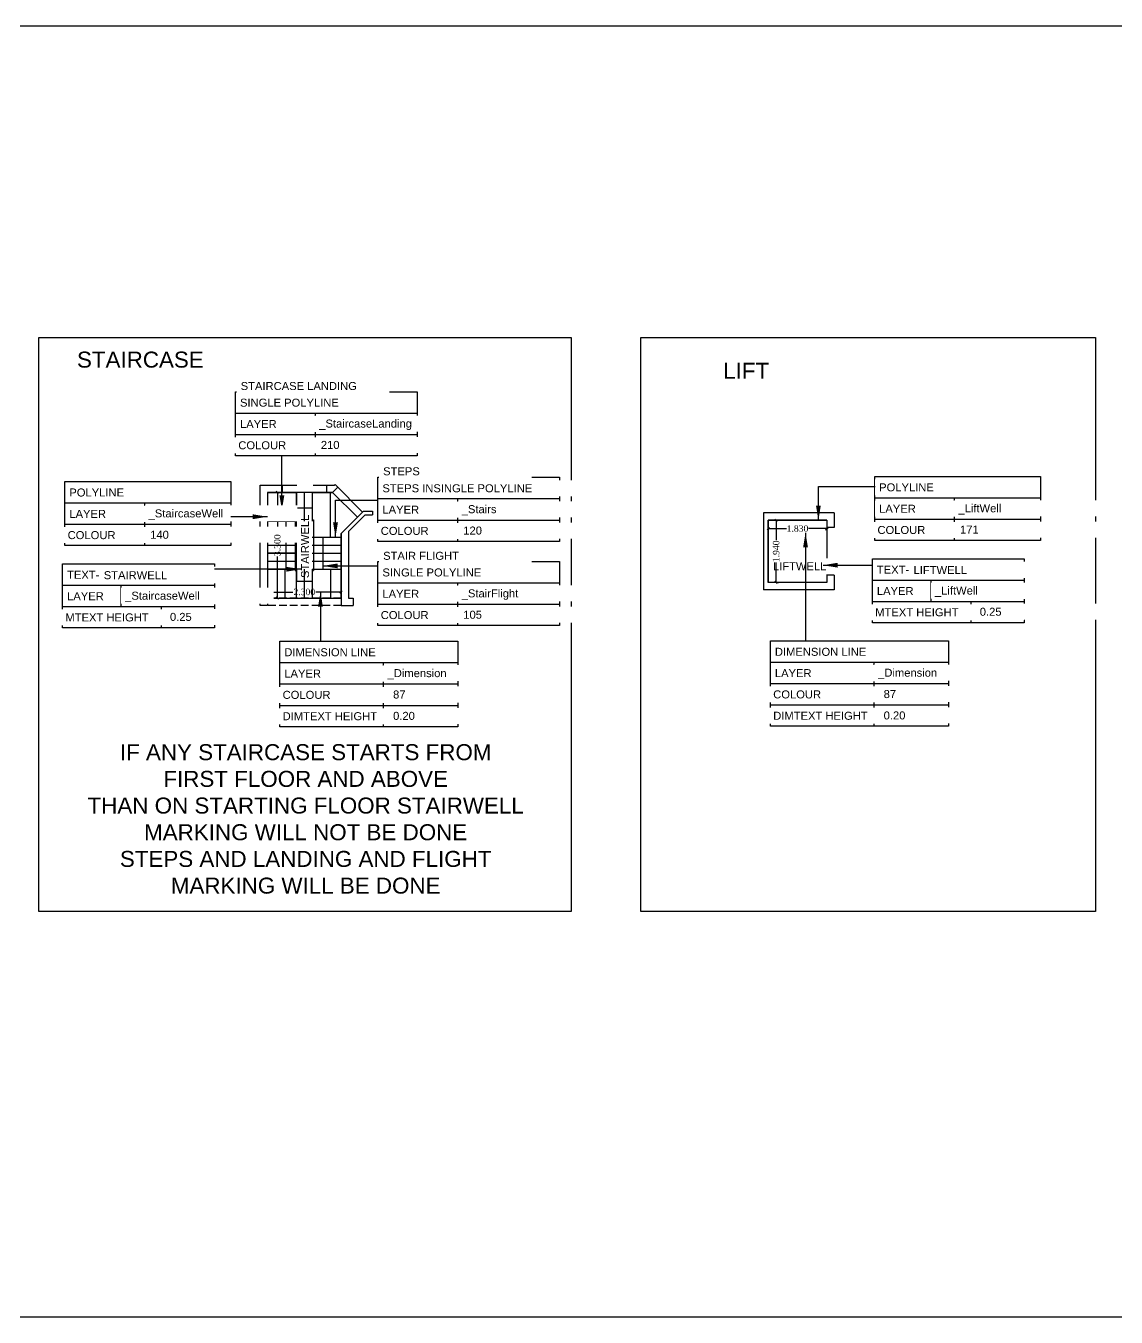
# Model space of a CAD drawing. Header units: metres. Extents: x 180 to 389, y -165 to 195.
# Drawn here: x 271.79 to 305.84, y 100.17 to 140.5 of the extents above; entities that cross this region are included whole.
import ezdxf

# ---------------------------------------------------------------- set-up
doc = ezdxf.new("R2010")
doc.units = ezdxf.units.M
doc.header["$LTSCALE"] = 2
doc.header["$MEASUREMENT"] = 0
doc.linetypes.add('ACAD_ISO02W100', pattern=[15, 12, -3])
for name, color, linetype in [('_Dimension', 87, 'Continuous'), ('_LiftWell', 171, 'Continuous'), ('_Room', 72, 'Continuous'), ('_StaircaseLanding', 210, 'Continuous'), ('_StaircaseWell', 140, 'Continuous'), ('_StairFlight', 105, 'Continuous'), ('_Stairs', 120, 'Continuous')]:
    doc.layers.add(name, color=color, linetype=linetype)
doc.styles.add('DRAWING', font='times.ttf', dxfattribs={"height": 0.2})
doc.styles.get("Standard").update_dxf_attribs({"font": 'arial.ttf'})
doc.dimstyles.new('Copy of DRAWING', dxfattribs={"dimtxt": 0.2, "dimasz": 0.46, "dimexe": 0.076, "dimexo": 0.3, "dimgap": 0.037, "dimtad": 0, "dimdec": 3, "dimzin": 0, "dimdsep": 46, "dimtxsty": 'DRAWING', "dimblk": 'ARCHTICK', "dimtsz": 0.037, "dimcen": 0.09, "dimclre": 256, "dimclrt": 256, "dimadec": 0, "dimazin": 0, "dimtfac": 1, "dimtdec": 3, "dimtix": 1, "dimtofl": 0, "dimtmove": 2, "dimatfit": 3, "dimfxl": 1, "dimtolj": 1, "dimtzin": 0, "dimarcsym": 0})
doc.dimstyles.new('DRAWING', dxfattribs={"dimtxt": 0.2, "dimasz": 0.076, "dimexe": 0.076, "dimexo": 0.3, "dimgap": 0.037, "dimtad": 0, "dimdec": 3, "dimzin": 0, "dimdsep": 46, "dimtxsty": 'DRAWING', "dimblk": 'ARCHTICK', "dimtsz": 0.037, "dimcen": 0.09, "dimclre": 256, "dimclrt": 256, "dimadec": 0, "dimazin": 0, "dimtfac": 1, "dimtdec": 3, "dimtix": 1, "dimtofl": 0, "dimtmove": 2, "dimatfit": 3, "dimfxl": 1, "dimtolj": 1, "dimtzin": 0, "dimarcsym": 0})

# ---------------------------------------------------------------- blocks, each defined once
blk = doc.blocks.new('*D214')
at = {"layer": '_Dimension', "color": 0, "linetype": 'ByBlock', "lineweight": -2, "ltscale": 0.01}
for p, q in [((279.681, 125.892), (279.607, 125.966)), ((279.644, 125.929), (279.644, 124.637)), ((279.644, 122.629), (279.644, 123.921)), ((279.607, 122.666), (279.681, 122.592))]:
    blk.add_line(p, q, dxfattribs=at)
at = {"layer": '_Dimension', "linetype": 'ByBlock', "lineweight": -2, "ltscale": 0.01}
for p, q in [((279.636, 125.929), (279.72, 125.929)), ((279.636, 122.629), (279.72, 122.629))]:
    blk.add_line(p, q, dxfattribs=at)
at = {"layer": 'Defpoints', "color": 0, "ltscale": 0.01}
for p in [(279.336, 125.929), (279.336, 122.629), (279.644, 122.629)]:
    blk.add_point(p, dxfattribs=at)
at = {"layer": '_Dimension', "ltscale": 0.01, "insert": (279.644, 124.279), "char_height": 0.2, "attachment_point": 5, "rotation": 90, "style": 'DRAWING'}
blk.add_mtext('\\A1;3.300', dxfattribs=at)
blk = doc.blocks.new('_ArchTick')
blk = doc.blocks.new('*D215')
at = {"layer": '_Dimension', "color": 0, "linetype": 'ByBlock', "lineweight": -2, "ltscale": 0.01}
for p, q in [((279.373, 122.854), (279.299, 122.78)), ((279.336, 122.817), (280.125, 122.817)), ((281.636, 122.817), (280.847, 122.817)), ((281.599, 122.78), (281.673, 122.854))]:
    blk.add_line(p, q, dxfattribs=at)
at = {"layer": '_Dimension', "linetype": 'ByBlock', "lineweight": -2, "ltscale": 0.01}
for p, q in [((279.336, 122.929), (279.336, 122.893)), ((281.636, 122.929), (281.636, 122.893))]:
    blk.add_line(p, q, dxfattribs=at)
at = {"layer": 'Defpoints', "color": 0, "ltscale": 0.01}
for p in [(279.336, 122.629), (281.636, 122.817), (281.636, 122.629)]:
    blk.add_point(p, dxfattribs=at)
at = {"layer": '_Dimension', "ltscale": 0.01, "insert": (280.486, 122.817), "char_height": 0.2, "attachment_point": 5, "style": 'DRAWING'}
blk.add_mtext('\\A1;2.300', dxfattribs=at)
blk = doc.blocks.new('*D228')
at = {"layer": '_Dimension', "color": 0, "linetype": 'ByBlock', "lineweight": -2}
for p, q in [((295.009, 124.835), (294.935, 124.761)), ((294.972, 124.798), (295.541, 124.798)), ((296.802, 124.798), (296.234, 124.798)), ((296.765, 124.761), (296.839, 124.835))]:
    blk.add_line(p, q, dxfattribs=at)
at = {"layer": '_Dimension', "linetype": 'ByBlock', "lineweight": -2}
for p, q in [((294.972, 124.757), (294.972, 124.722)), ((296.802, 124.757), (296.802, 124.722))]:
    blk.add_line(p, q, dxfattribs=at)
at = {"layer": 'Defpoints', "color": 0, "ltscale": 0.01}
for p in [(294.972, 125.057), (296.802, 125.057), (296.802, 124.798)]:
    blk.add_point(p, dxfattribs=at)
at = {"layer": '_Dimension', "lineweight": -2, "ltscale": 0.01, "insert": (295.887, 124.798), "char_height": 0.2, "attachment_point": 5, "style": 'DRAWING'}
blk.add_mtext('\\A1;1.830', dxfattribs=at)
blk = doc.blocks.new('*D229')
at = {"layer": '_Dimension', "color": 0, "linetype": 'ByBlock', "lineweight": -2}
for p, q in [((295.256, 125.02), (295.182, 125.094)), ((295.219, 125.057), (295.219, 124.434)), ((295.219, 123.117), (295.219, 123.74)), ((295.182, 123.154), (295.256, 123.08))]:
    blk.add_line(p, q, dxfattribs=at)
at = {"layer": '_Dimension', "linetype": 'ByBlock', "lineweight": -2}
for p, q in [((295.272, 125.057), (295.295, 125.057)), ((295.272, 123.117), (295.295, 123.117))]:
    blk.add_line(p, q, dxfattribs=at)
at = {"layer": 'Defpoints', "color": 0, "ltscale": 0.01}
for p in [(294.972, 125.057), (294.972, 123.117), (295.219, 123.117)]:
    blk.add_point(p, dxfattribs=at)
at = {"layer": '_Dimension', "lineweight": -2, "ltscale": 0.01, "insert": (295.219, 124.087), "char_height": 0.2, "attachment_point": 5, "rotation": 90, "style": 'DRAWING'}
blk.add_mtext('\\A1;1.940', dxfattribs=at)

msp = doc.modelspace()

# ---------------------------------------------------------------- linework, layer by layer
at = {"ltscale": 0.01}
for p, q in [((278.3389, 128.4065), (284.0061, 128.4065)), ((279.1059, 126.1586), (279.7959, 126.1586)), ((279.1059, 122.3986), (279.1059, 126.1586)), ((279.3359, 125.9286), (279.3359, 122.3986)), ((279.3359, 125.9286), (279.7959, 125.9286)), ((279.7959, 126.1586), (279.7959, 125.9286)), ((279.7959, 126.1586), (281.1759, 126.1586)), ((279.7959, 125.9286), (281.1759, 125.9286)), ((280.2359, 125.9286), (280.2359, 122.6286)), ((280.2359, 125.9286), (280.2359, 122.6286)), ((280.4859, 125.9286), (280.4859, 125.0286)), ((280.7359, 125.9286), (280.7359, 125.0286)), ((281.1759, 126.1586), (281.4332, 126.1586)), ((281.1759, 126.1586), (281.1759, 125.9286)), ((281.1759, 125.9286), (281.3659, 125.9286)), ((281.3659, 125.9286), (281.5285, 126.0913)), ((281.3659, 125.9286), (282.1437, 125.1508)), ((281.4332, 126.1586), (281.4472, 126.1726)), ((281.4472, 126.1726), (282.3063, 125.3135)), ((273.0096, 125.6007), (278.1899, 125.6007)), ((282.7865, 125.7324), (288.4536, 125.7324)), ((298.297, 125.7612), (303.4773, 125.7612)), ((279.3359, 125.0286), (280.7359, 125.0286)), ((280.1959, 125.0686), (280.7759, 125.0686)), ((280.1959, 125.0686), (280.1959, 123.4886)), ((280.2159, 125.0486), (280.7559, 125.0486)), ((280.2159, 125.0486), (280.2159, 123.5086)), ((280.7359, 125.0286), (280.7359, 122.6286)), ((280.7559, 125.0486), (280.7559, 123.5086)), ((280.7759, 125.0686), (280.7759, 123.4886)), ((281.6359, 124.643), (282.3365, 125.3436)), ((281.8659, 124.7104), (282.3841, 125.2286)), ((282.3365, 125.3436), (282.6159, 125.3436)), ((282.3841, 125.2286), (282.6159, 125.2286)), ((282.6159, 125.3436), (282.6159, 125.2286)), ((282.7865, 125.0651), (288.4536, 125.0651)), ((298.297, 125.0939), (303.4773, 125.0939)), ((273.0096, 124.9334), (278.1899, 124.9334)), ((279.3359, 124.7786), (280.2359, 124.7786)), ((281.6359, 124.643), (281.6359, 122.3986)), ((281.8659, 124.7104), (281.8659, 122.6286)), ((279.3359, 124.5286), (280.2359, 124.5286)), ((279.3359, 124.2786), (280.2359, 124.2786)), ((280.7359, 124.5286), (281.6359, 124.5286)), ((280.7359, 124.2786), (281.6359, 124.2786)), ((279.3359, 124.0286), (280.2359, 124.0286)), ((280.7359, 124.0286), (281.6359, 124.0286)), ((279.3359, 123.7786), (280.2359, 123.7786)), ((279.3359, 123.5286), (281.6359, 123.5286)), ((280.1959, 123.4886), (280.7759, 123.4886)), ((280.2159, 123.5086), (280.7559, 123.5086)), ((280.4859, 123.5286), (280.4859, 122.6286)), ((280.7359, 123.7786), (281.6359, 123.7786)), ((272.9393, 123.0301), (277.6767, 123.0301)), ((282.7865, 123.1036), (288.4536, 123.1036)), ((281.8659, 122.6286), (282.0159, 122.6286)), ((282.0159, 122.6286), (282.0159, 122.3986)), ((272.9393, 122.3628), (277.6767, 122.3628)), ((276.0125, 122.3628), (276.0125, 121.6955)), ((279.3359, 122.3986), (279.1059, 122.3986)), ((281.6359, 122.3986), (282.0159, 122.3986)), ((282.7865, 122.4363), (288.4536, 122.4363)), ((298.2267, 122.5233), (302.9641, 122.5233)), ((301.2999, 122.5233), (301.2999, 121.856)), ((279.723, 120.6117), (285.2781, 120.6117)), ((295.0416, 120.6254), (300.5968, 120.6254)), ((279.723, 119.9444), (285.2781, 119.9444)), ((295.0416, 119.9581), (300.5968, 119.9581))]:
    msp.add_line(p, q, dxfattribs=at)
at = {"linetype": 'Continuous', "lineweight": -2}
for p, q in [((297.0323, 125.2871), (294.8223, 125.2871)), ((294.8223, 125.2871), (294.8223, 122.8871)), ((296.8023, 125.0571), (294.9723, 125.0571)), ((294.9723, 125.0571), (294.9723, 123.1171)), ((296.8023, 125.0571), (296.8023, 124.8271)), ((297.0323, 125.2871), (297.0323, 124.8271)), ((297.0323, 124.8271), (296.8023, 124.8271)), ((296.8023, 123.1171), (294.9723, 123.1171)), ((296.8023, 123.3471), (296.8023, 123.1171)), ((297.0323, 123.3471), (296.8023, 123.3471)), ((297.0323, 123.3471), (297.0323, 122.8871)), ((297.0323, 122.8871), (294.8223, 122.8871))]:
    msp.add_line(p, q, dxfattribs=at)
at = {"linetype": 'ACAD_ISO02W100', "ltscale": 0.01}
for p, q in [((281.6359, 122.6286), (279.3359, 122.6286)), ((281.6359, 122.3986), (279.3359, 122.3986))]:
    msp.add_line(p, q, dxfattribs=at)
at = {"ltscale": 0.01}
for points in [[(180.407, 140.5), (389.0953, 140.5), (389.0953, 100.1689), (180.407, 100.1689)], [(273.0096, 126.268), (278.1899, 126.268), (278.1899, 124.2661), (273.0096, 124.2661)], [(282.7865, 126.3997), (288.4536, 126.3997), (288.4536, 124.3978), (282.7865, 124.3978)], [(298.297, 126.4285), (303.4773, 126.4285), (303.4773, 124.4266), (298.297, 124.4266)], [(272.9393, 123.6974), (277.6767, 123.6974), (277.6767, 121.6955), (272.9393, 121.6955)], [(282.7865, 123.7709), (288.4536, 123.7709), (288.4536, 121.769), (282.7865, 121.769)], [(279.723, 121.279), (285.2781, 121.279), (285.2781, 118.6098), (279.723, 118.6098)], [(295.0416, 121.2927), (300.5968, 121.2927), (300.5968, 118.6235), (295.0416, 118.6235)]]:
    msp.add_lwpolyline(points, close=True, dxfattribs=at)
at = {"layer": '_LiftWell', "linetype": 'Continuous', "lineweight": -2}
msp.add_lwpolyline([(294.9723, 125.0571), (296.8023, 125.0571), (296.8023, 123.1171), (294.9723, 123.1171)], close=True, dxfattribs=at)
at = {"layer": '_Room', "ltscale": 0.01}
msp.add_line((282.3063, 125.3135), (282.3365, 125.3436), dxfattribs=at)
at = {"layer": '_StaircaseLanding', "ltscale": 0.01}
for points in [[(281.3024, 124.5286), (281.3024, 125.9286)], [(279.8827, 123.5286), (279.8827, 122.6286)], [(281.3024, 123.5286), (281.3024, 122.6286)]]:
    msp.add_lwpolyline(points, dxfattribs=at)
at = {"layer": '_StairFlight', "ltscale": 0.01}
for points in [[(279.9119, 125.0286), (279.9119, 123.5286)], [(281.0643, 124.5286), (281.0643, 123.5286)]]:
    msp.add_lwpolyline(points, dxfattribs=at)

# ---------------------------------------------------------------- dimensions: what is measured, and where the dimension line sits
at = {"layer": '_Dimension', "ltscale": 0.01}
dim = msp.add_linear_dim(base=(279.6444, 122.6286), p1=(279.3359, 125.9286), p2=(279.3359, 122.6286), angle=90, dimstyle='DRAWING', dxfattribs=at)
dim.commit()
dim.dimension.update_dxf_attribs({"geometry": '*D214', "text_midpoint": (279.6444, 124.2786)})
at = {"layer": '_Dimension', "linetype": 'Continuous', "lineweight": -2}
dim = msp.add_linear_dim(base=(296.8023, 124.7983), p1=(294.9723, 125.0571), p2=(296.8023, 125.0571), dimstyle='DRAWING', dxfattribs=at)
dim.commit()
dim.dimension.update_dxf_attribs({"geometry": '*D228', "text_midpoint": (295.8873, 124.7983)})

# ---------------------------------------------------------------- next in the draw order: texts
at = {"layer": '_LiftWell', "linetype": 'Continuous', "lineweight": -2, "insert": (295.1195, 123.747), "char_height": 0.25, "width": 4.517248, "attachment_point": 1, "bg_fill": 2}
msp.add_mtext('LIFTWELL', dxfattribs=at)
at = {"layer": '_StaircaseWell', "ltscale": 0.01, "insert": (280.3838, 123.2533), "char_height": 0.25, "width": 4.517248, "attachment_point": 1, "rotation": 90, "bg_fill": 2}
msp.add_mtext('STAIRWELL', dxfattribs=at)

# ---------------------------------------------------------------- next in the draw order: linework, layer by layer
at = {"ltscale": 0.01}
for p, q in [((278.3389, 127.7392), (284.0061, 127.7392)), ((298.2267, 123.1906), (302.9641, 123.1906))]:
    msp.add_line(p, q, dxfattribs=at)
for points in [[(272.1988, 130.7689), (288.8232, 130.7689), (288.8232, 112.836), (272.1988, 112.836)], [(290.9993, 130.7689), (305.1941, 130.7689), (305.1941, 112.836), (290.9993, 112.836)], [(278.3389, 129.0738), (284.0061, 129.0738), (284.0061, 127.0719), (278.3389, 127.0719)], [(298.2267, 123.8579), (302.9641, 123.8579), (302.9641, 121.856), (298.2267, 121.856)]]:
    msp.add_lwpolyline(points, close=True, dxfattribs=at)
at = {"layer": '_StaircaseLanding', "ltscale": 0.01}
msp.add_lwpolyline([(279.3359, 125.3713), (280.2359, 125.3713)], dxfattribs=at)
at = {"layer": '_StaircaseWell', "ltscale": 0.01}
msp.add_lwpolyline([(282.1437, 125.1508), (281.3659, 125.9286), (279.3359, 125.9286), (279.3359, 122.6286), (281.6359, 122.6286), (281.6359, 124.643)], close=True, dxfattribs=at)
at = {"layer": '_StairFlight', "ltscale": 0.01}
for points in [[(280.2359, 125.4471), (280.7359, 125.4471)], [(280.2359, 123.1609), (280.7359, 123.1609)]]:
    msp.add_lwpolyline(points, dxfattribs=at)
at = {"layer": '_Stairs', "ltscale": 0.01}
for points in [[(280.2359, 125.9286), (280.2359, 125.0286)], [(280.4859, 125.9286), (280.4859, 125.0286)], [(280.7359, 125.9286), (280.7359, 125.0286)], [(279.3359, 125.0286), (280.2359, 125.0286)], [(280.2359, 124.7786), (279.3359, 124.7786)], [(279.3359, 124.5286), (280.2359, 124.5286)], [(279.3359, 124.2786), (280.2359, 124.2786)], [(280.7359, 124.5286), (281.6359, 124.5286)], [(280.7359, 124.2786), (281.6359, 124.2786)], [(280.2359, 124.0286), (279.3359, 124.0286)], [(280.7359, 124.0286), (281.6359, 124.0286)], [(279.3359, 123.7786), (280.2359, 123.7786)], [(279.3359, 123.5286), (280.2359, 123.5286)], [(280.2359, 123.5286), (280.2359, 122.6286)], [(280.4859, 123.5286), (280.4859, 122.6286)], [(280.7359, 123.7786), (281.6359, 123.7786)], [(280.7359, 123.5286), (280.7359, 122.6286)], [(280.7359, 123.5286), (281.6359, 123.5286)]]:
    msp.add_lwpolyline(points, dxfattribs=at)

# ---------------------------------------------------------------- next in the draw order: dimensions: what is measured, and where the dimension line sits
at = {"layer": '_Dimension', "linetype": 'Continuous', "lineweight": -2}
dim = msp.add_linear_dim(base=(295.2187, 123.1171), p1=(294.9723, 125.0571), p2=(294.9723, 123.1171), angle=90, dimstyle='DRAWING', dxfattribs=at)
dim.commit()
dim.dimension.update_dxf_attribs({"geometry": '*D229', "text_midpoint": (295.2187, 124.0871)})
at = {"layer": '_Dimension', "ltscale": 0.01}
dim = msp.add_linear_dim(base=(281.6359, 122.8171), p1=(279.3359, 122.6286), p2=(281.6359, 122.6286), dimstyle='DRAWING', dxfattribs=at)
dim.commit()
dim.dimension.update_dxf_attribs({"geometry": '*D215', "text_midpoint": (280.4859, 122.8171)})

# ---------------------------------------------------------------- next in the draw order: texts
at = {"ltscale": 0.01, "attachment_point": 1, "bg_fill": 2}
for s, insert, char_height, width in [('LIFT', (293.5649, 129.977), 0.5, 9.500651), ('SINGLE POLYLINE', (278.4779, 128.8559), 0.25, 4.517248), ('STEPS INSINGLE POLYLINE', (282.9255, 126.1817), 0.25, 6.254328), ('POLYLINE', (298.4359, 126.2106), 0.25, 4.517248), ('POLYLINE', (273.1486, 126.0501), 0.25, 4.517248), ('TEXT-', (273.0783, 123.4794), 0.25, 4.517248), ('SINGLE POLYLINE', (282.9255, 123.5529), 0.25, 4.517248), ('TEXT-', (298.3656, 123.6399), 0.25, 4.517248), ('DIMENSION LINE', (279.862, 121.0611), 0.25, 5.122688), ('DIMENSION LINE', (295.1806, 121.0748), 0.25, 5.122688), ('\\pxqc;IF ANY STAIRCASE STARTS FROM\\PFIRST FLOOR AND ABOVE\\PTHAN ON STARTING FLOOR STAIRWELL\\PMARKING WILL NOT BE DONE\\PSTEPS AND LANDING AND FLIGHT MARKING WILL BE DONE', (273.0974, 118.0648), 0.5, 14.861691)]:
    msp.add_mtext(s, dxfattribs=dict(at, insert=insert, char_height=char_height, width=width))

# ---------------------------------------------------------------- next in the draw order: linework, layer by layer
at = {"ltscale": 0.01}
for p, q in [((280.8221, 128.4065), (280.8221, 127.0719)), ((275.4928, 125.6007), (275.4928, 124.2661)), ((285.2697, 125.7324), (285.2697, 124.3978)), ((300.7801, 125.7612), (300.7801, 124.4266)), ((285.2697, 123.1036), (285.2697, 121.769)), ((282.9493, 120.6117), (282.9493, 118.6098)), ((298.2679, 120.6254), (298.2679, 118.6235))]:
    msp.add_line(p, q, dxfattribs=at)

# ---------------------------------------------------------------- next in the draw order: texts
at = {"ltscale": 0.01, "char_height": 0.25, "width": 4.517248, "attachment_point": 1, "bg_fill": 2}
for s, insert in [('STAIRCASE LANDING', (278.4994, 129.3757)), ('STEPS', (282.947, 126.7124)), ('LAYER', (298.3656, 122.9726)), ('LAYER', (273.0783, 122.8121))]:
    msp.add_mtext(s, dxfattribs=dict(at, insert=insert))

# ---------------------------------------------------------------- next in the draw order: leaders
at = {"ltscale": 0.01}
for points in [[(296.1367, 124.6696), (296.1367, 121.2927)], [(296.6834, 123.6539), (298.2267, 123.6539)], [(280.9913, 122.8171), (280.9913, 121.279)]]:
    msp.add_leader(points, dimstyle='Copy of DRAWING', override={"dimgap": 0.037, "dimtad": 0}, dxfattribs=at)

# ---------------------------------------------------------------- next in the draw order: texts
at = {"ltscale": 0.01, "attachment_point": 1, "bg_fill": 2}
for s, insert, char_height, width in [('STAIRCASE', (273.3873, 130.3254), 0.5, 9.500651), ('LAYER', (278.4779, 128.1886), 0.25, 4.517248), ('LAYER', (273.1486, 125.3828), 0.25, 4.517248), ('LAYER', (282.9255, 125.5144), 0.25, 4.517248), ('LAYER', (298.4359, 125.5433), 0.25, 4.517248), ('STAIR FLIGHT', (282.947, 124.0728), 0.25, 4.517248), ('STAIRWELL', (274.2235, 123.4675), 0.25, 4.517248), ('LIFTWELL', (299.5109, 123.6279), 0.25, 4.517248), ('LAYER', (282.9255, 122.8856), 0.25, 4.517248), ('MTEXT HEIGHT', (273.0258, 122.1486), 0.25, 4.517248), ('MTEXT HEIGHT', (298.3132, 122.3091), 0.25, 4.517248), ('LAYER', (279.862, 120.3937), 0.25, 4.517248), ('LAYER', (295.1806, 120.4075), 0.25, 4.517248), ('DIMTEXT HEIGHT', (279.8095, 119.0629), 0.25, 4.517248), ('DIMTEXT HEIGHT', (295.1282, 119.0766), 0.25, 4.517248)]:
    msp.add_mtext(s, dxfattribs=dict(at, insert=insert, char_height=char_height, width=width))

# ---------------------------------------------------------------- next in the draw order: linework, layer by layer
at = {"ltscale": 0.01}
for p, q in [((274.7598, 123.0301), (274.7598, 122.3628)), ((300.0472, 123.1906), (300.0472, 122.5233))]:
    msp.add_line(p, q, dxfattribs=at)

# ---------------------------------------------------------------- next in the draw order: texts
at = {"ltscale": 0.01, "char_height": 0.25, "width": 4.517248, "attachment_point": 1, "bg_fill": 2}
for s, insert in [('_StaircaseLanding', (280.9537, 128.2032)), ('_Stairs', (285.4012, 125.529)), ('_LiftWell', (300.9117, 125.5579)), ('_StairFlight', (285.4012, 122.9002)), ('0.25', (276.2906, 122.1654)), ('0.25', (301.5779, 122.3259)), ('_Dimension', (283.0854, 120.4084)), ('_Dimension', (298.4041, 120.4221)), ('0.20', (283.258, 119.0738)), ('0.20', (298.5767, 119.0875))]:
    msp.add_mtext(s, dxfattribs=dict(at, insert=insert))

# ---------------------------------------------------------------- next in the draw order: leaders
at = {"ltscale": 0.01}
for points in [[(280.3824, 123.5286), (277.6767, 123.5286)], [(281.0643, 123.6321), (282.7865, 123.6321)]]:
    msp.add_leader(points, dimstyle='Copy of DRAWING', override={"dimgap": 0.037, "dimtad": 0}, dxfattribs=at)

# ---------------------------------------------------------------- next in the draw order: linework, layer by layer
for p, q in [((279.723, 119.2771), (285.2781, 119.2771)), ((295.0416, 119.2908), (300.5968, 119.2908))]:
    msp.add_line(p, q, dxfattribs=at)

# ---------------------------------------------------------------- next in the draw order: texts
at = {"ltscale": 0.01, "char_height": 0.25, "width": 4.517248, "attachment_point": 1, "bg_fill": 2}
for s, insert in [('COLOUR', (278.4255, 127.525)), ('COLOUR', (282.873, 124.8509)), ('COLOUR', (298.3835, 124.8797)), ('_LiftWell', (300.1787, 122.9872)), ('_StaircaseWell', (274.8914, 122.8267)), ('COLOUR', (282.873, 122.2221))]:
    msp.add_mtext(s, dxfattribs=dict(at, insert=insert))

# ---------------------------------------------------------------- next in the draw order: texts
for s, insert in [('210', (281.0029, 127.5359)), ('120', (285.4505, 124.8617)), ('171', (300.9609, 124.8906)), ('105', (285.4505, 122.2329)), ('COLOUR', (279.8095, 119.7302)), ('COLOUR', (295.1282, 119.7439))]:
    msp.add_mtext(s, dxfattribs=dict(at, insert=insert))

# ---------------------------------------------------------------- next in the draw order: leaders
at = {"ltscale": 0.01}
for points in [[(279.7859, 125.3713), (279.7859, 127.0719)], [(296.5386, 125.0571), (296.5386, 126.1098), (298.297, 126.1098)], [(281.4599, 124.5286), (281.4599, 125.6883), (282.7865, 125.6883)]]:
    msp.add_leader(points, dimstyle='Copy of DRAWING', override={"dimgap": 0.037, "dimtad": 0}, dxfattribs=at)

# ---------------------------------------------------------------- next in the draw order: texts
at = {"ltscale": 0.01, "char_height": 0.25, "width": 4.517248, "attachment_point": 1, "bg_fill": 2}
for s, insert in [('_StaircaseWell', (275.6243, 125.3974)), ('87', (283.258, 119.7411)), ('87', (298.5767, 119.7548))]:
    msp.add_mtext(s, dxfattribs=dict(at, insert=insert))

# ---------------------------------------------------------------- next in the draw order: texts
at = {"ltscale": 0.01, "insert": (273.0961, 124.7192), "char_height": 0.25, "width": 4.517248, "attachment_point": 1, "bg_fill": 2}
msp.add_mtext('COLOUR', dxfattribs=at)

# ---------------------------------------------------------------- next in the draw order: leaders
at = {"ltscale": 0.01}
msp.add_leader([(279.3359, 125.1682), (278.1899, 125.1682)], dimstyle='Copy of DRAWING', override={"dimgap": 0.037, "dimtad": 0}, dxfattribs=at)

# ---------------------------------------------------------------- next in the draw order: texts
at = {"ltscale": 0.01, "insert": (275.6736, 124.7301), "char_height": 0.25, "width": 4.517248, "attachment_point": 1, "bg_fill": 2}
msp.add_mtext('140', dxfattribs=at)

doc.saveas('drawing.dxf')
